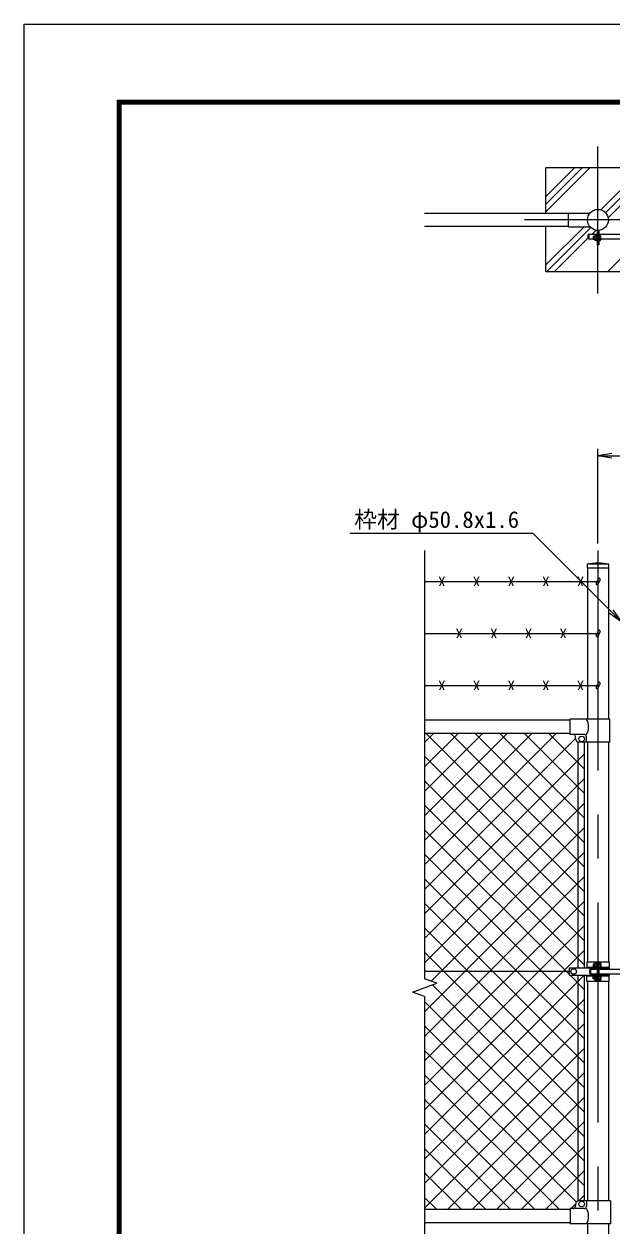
# Model space of a CAD drawing. Units: millimetres, scale not verified. Extents: x -4200 to 4200, y -2970 to 2970.
# Drawn here: x -4200 to -2504, y -498 to 2970 of the extents above; entities that cross this region are included whole.
import ezdxf
from ezdxf.enums import TextEntityAlignment as Align

# ---------------------------------------------------------------- set-up
doc = ezdxf.new("R2010")
doc.units = ezdxf.units.MM
doc.header["$LTSCALE"] = 20
doc.linetypes.add('USER1', pattern=[50.8, 31.75, -6.35, 6.35, -6.35])
for name, color, linetype, lineweight in [('0-2_D-BMK', 2, 'USER1', 13), ('0-3_D-STR1', 1, 'Continuous', 18), ('0-5_D-DCR-HCH', 7, 'Continuous', 9), ('0-6_D-STR3', 3, 'Continuous', 13), ('0-7_0', 7, 'Continuous', 9), ('0-8_D-STR-DIM', 7, 'Continuous', 9), ('0-9_D-STR2', 7, 'Continuous', 9), ('0-A_D-STR-TXT', 7, 'Continuous', 9), ('0-B_D-TTL', 7, 'Continuous', 9)]:
    doc.layers.add(name, color=color, linetype=linetype, lineweight=lineweight)
doc.styles.add('ＭＳ ゴシック', font='')
doc.styles.get('ＭＳ ゴシック').set_extended_font_data('MS Gothic')

# ---------------------------------------------------------------- blocks, each defined once
blk = doc.blocks.new('_Open')
at = {"layer": '0-7_0'}
blk.add_line((-20, 3.33), (0, 0), dxfattribs=at)
blk.add_lwpolyline([(-20, -3.33), (0, 0), (-20, 0)], dxfattribs=at)
blk = doc.blocks.new('MLeader7')
at = {"layer": '0-8_D-STR-DIM'}
blk.add_line((-2501.78, 1280.15), (-2478.21, 1247.16), dxfattribs=at)
for points in [[(-2506.49, 1275.44), (-2731.16, 1500.11), (-3253.23, 1500.11), (-3260.43, 1500.11)], [(-2511.21, 1270.73), (-2478.21, 1247.16), (-2506.49, 1275.44)]]:
    blk.add_lwpolyline(points, dxfattribs=at)

msp = doc.modelspace()

# ---------------------------------------------------------------- linework, layer by layer
at = {"layer": '0-2_D-BMK'}
for p, q in [((-2544.32, 2192.72), (-2544.32, 2616.99)), ((-2332.19, 2404.85), (-2756.45, 2404.85)), ((-2544.32, 1451.52), (-2544.32, -868.63))]:
    msp.add_line(p, q, dxfattribs=at)
at = {"layer": '0-3_D-STR1'}
for p, q in [((-2629.32, 2423.85), (-3044.32, 2423.85)), ((-2629.32, 2385.85), (-3044.32, 2385.85)), ((-2512.87, 1411.37), (-2575.77, 1411.37)), ((-2575.77, 1411.37), (-2575.77, 1400.37)), ((-2512.87, 1400.37), (-2575.77, 1400.37)), ((-2574.57, 1400.37), (-2574.57, 964.37)), ((-2514.07, 1400.37), (-2514.07, 964.37)), ((-2512.87, 1400.37), (-2512.87, 1411.37)), ((-2624.32, 961.37), (-3044.32, 961.37)), ((-2624.32, 923.37), (-3044.32, 923.37)), ((-2602.82, 899), (-2602.82, 246.87)), ((-2583.82, 898.37), (-2583.82, 246.87)), ((-2574.57, 898.37), (-2574.57, 263.87)), ((-2514.07, 898.37), (-2514.07, 263.87)), ((-2574.57, 248.87), (-2574.57, 246.87)), ((-2514.07, 248.87), (-2514.07, 246.87)), ((-2602.82, 225.87), (-2602.82, -426.27)), ((-2583.82, 225.87), (-2583.82, -425.63)), ((-2574.57, 225.87), (-2574.57, 223.87)), ((-2574.57, 208.87), (-2574.57, -425.63)), ((-2514.07, 225.87), (-2514.07, 223.87)), ((-2514.07, 208.87), (-2514.07, -425.63)), ((-2624.32, -450.63), (-3044.32, -450.63)), ((-2624.32, -488.63), (-3044.32, -488.63)), ((-2574.57, -491.63), (-2574.57, -838.63)), ((-2514.07, -491.63), (-2514.07, -838.63))]:
    msp.add_line(p, q, dxfattribs=at)
msp.add_circle((-2544.32, 2404.85), 30.25, dxfattribs=at)
msp.add_arc((-2544.32, 1248.02), 166.35, 79.10214, 100.89786, dxfattribs=at)
at = {"layer": '0-5_D-DCR-HCH'}
for p, q in [((-2694.32, 2428.63), (-2568.1, 2554.85)), ((-2694.32, 2450.73), (-2590.2, 2554.85)), ((-2694.32, 2472.83), (-2612.3, 2554.85)), ((-2534.65, 2434.68), (-2414.47, 2554.85)), ((-2521.2, 2426.03), (-2394.32, 2552.91)), ((-2513.68, 2411.46), (-2394.32, 2530.81)), ((-2694.32, 2275), (-2584.17, 2385.15)), ((-2692.37, 2254.85), (-2564.72, 2382.51)), ((-2561.48, 2363.65), (-2550.92, 2374.21)), ((-2670.28, 2254.85), (-2573.19, 2351.94)), ((-2516.65, 2254.85), (-2420.85, 2350.65))]:
    msp.add_line(p, q, dxfattribs=at)
at = {"layer": '0-6_D-STR3'}
for p, q in [((-2629.32, 2385.15), (-2567.28, 2385.15)), ((-2573.72, 2360.65), (-2573.72, 2353.65)), ((-2570.72, 2363.65), (-2546.67, 2363.65)), ((-2570.72, 2363.65), (-2570.72, 2350.65)), ((-2553.77, 2358.55), (-2553.77, 2346.95)), ((-2548.27, 2360.23), (-2553.17, 2360.23)), ((-2548.27, 2361.23), (-2548.27, 2344.23)), ((-2546.67, 2361.23), (-2548.27, 2361.23)), ((-2546.67, 2373.59), (-2546.67, 2332.73)), ((-2544.37, 2373.5), (-2544.37, 2332.73)), ((-2542.07, 2373.58), (-2542.07, 2332.73)), ((-2542.07, 2363.65), (-2413.72, 2363.65)), ((-2542.07, 2361.63), (-2542.07, 2343.83)), ((-2542.07, 2360.23), (-2537.17, 2360.23)), ((-2536.57, 2358.55), (-2536.57, 2346.95)), ((-2570.72, 2350.65), (-2558.07, 2350.65)), ((-2558.07, 2356.05), (-2557.39, 2356.73)), ((-2558.07, 2356.05), (-2558.07, 2349.4)), ((-2553.77, 2356.05), (-2558.07, 2356.05)), ((-2553.77, 2349.4), (-2558.07, 2349.4)), ((-2558.07, 2349.4), (-2557.39, 2348.73)), ((-2553.77, 2356.73), (-2557.39, 2356.73)), ((-2557.39, 2356.73), (-2557.39, 2348.73)), ((-2553.77, 2348.73), (-2557.39, 2348.73)), ((-2548.27, 2356.73), (-2553.17, 2356.73)), ((-2548.27, 2348.73), (-2553.17, 2348.73)), ((-2548.27, 2345.23), (-2553.17, 2345.23)), ((-2546.67, 2344.23), (-2548.27, 2344.23)), ((-2542.07, 2332.73), (-2546.67, 2332.73)), ((-2542.07, 2356.73), (-2537.17, 2356.73)), ((-2542.07, 2348.73), (-2537.17, 2348.73)), ((-2542.07, 2345.23), (-2537.17, 2345.23)), ((-2536.57, 2350.65), (-2413.72, 2350.65)), ((-3044.32, 1361.37), (-2547.63, 1361.37)), ((-2987.61, 1374.78), (-3001.03, 1347.95)), ((-2987.61, 1347.95), (-3001.03, 1374.78)), ((-2887.61, 1374.78), (-2901.03, 1347.95)), ((-2887.61, 1347.95), (-2901.03, 1374.78)), ((-2787.61, 1374.78), (-2801.03, 1347.95)), ((-2787.61, 1347.95), (-2801.03, 1374.78)), ((-2687.61, 1374.78), (-2701.03, 1347.95)), ((-2687.61, 1347.95), (-2701.03, 1374.78)), ((-2587.61, 1374.78), (-2601.03, 1347.95)), ((-2587.61, 1347.95), (-2601.03, 1374.78)), ((-2543.89, 1369.4), (-2549.84, 1356.64)), ((-2538.45, 1366.86), (-2544.4, 1354.1)), ((-2937.61, 1224.78), (-2951.03, 1197.95)), ((-2937.61, 1197.95), (-2951.03, 1224.78)), ((-2837.61, 1224.78), (-2851.03, 1197.95)), ((-2837.61, 1197.95), (-2851.03, 1224.78)), ((-2737.61, 1224.78), (-2751.03, 1197.95)), ((-2737.61, 1197.95), (-2751.03, 1224.78)), ((-2637.61, 1224.78), (-2651.03, 1197.95)), ((-2637.61, 1197.95), (-2651.03, 1224.78)), ((-2543.89, 1219.4), (-2549.84, 1206.64)), ((-2538.45, 1216.86), (-2544.4, 1204.1)), ((-3044.32, 1211.37), (-2547.63, 1211.37)), ((-3044.32, 1061.37), (-2547.63, 1061.37)), ((-2987.61, 1074.78), (-3001.03, 1047.95)), ((-2987.61, 1047.95), (-3001.03, 1074.78)), ((-2887.61, 1074.78), (-2901.03, 1047.95)), ((-2887.61, 1047.95), (-2901.03, 1074.78)), ((-2787.61, 1074.78), (-2801.03, 1047.95)), ((-2787.61, 1047.95), (-2801.03, 1074.78)), ((-2687.61, 1074.78), (-2701.03, 1047.95)), ((-2687.61, 1047.95), (-2701.03, 1074.78)), ((-2587.61, 1074.78), (-2601.03, 1047.95)), ((-2587.61, 1047.95), (-2601.03, 1074.78)), ((-2543.89, 1069.4), (-2549.84, 1056.64)), ((-2538.45, 1066.86), (-2544.4, 1054.1)), ((-2509.62, 964.37), (-2624.32, 964.37)), ((-2624.32, 920.37), (-2624.32, 964.37)), ((-2509.62, 898.37), (-2509.62, 964.37)), ((-2584.72, 920.37), (-2624.32, 920.37)), ((-2609.32, 908.37), (-2609.32, 913.37)), ((-2577.72, 898.37), (-2577.72, 913.37)), ((-2509.62, 898.37), (-2599.32, 898.37)), ((-2626.32, 225.87), (-2626.32, 246.87)), ((-2626.32, 246.87), (-2553.43, 246.87)), ((-2576.87, 263.87), (-2511.77, 263.87)), ((-2576.87, 263.87), (-2576.87, 248.87)), ((-2576.87, 248.87), (-2553.72, 248.87)), ((-2565.92, 242.87), (-2546.62, 242.87)), ((-2565.92, 242.87), (-2565.92, 229.87)), ((-2558.02, 257.19), (-2557.34, 257.87)), ((-2558.02, 257.19), (-2558.02, 250.54)), ((-2553.72, 257.19), (-2558.02, 257.19)), ((-2558.02, 250.54), (-2557.34, 249.87)), ((-2553.72, 250.54), (-2558.02, 250.54)), ((-2553.72, 257.87), (-2557.34, 257.87)), ((-2557.34, 257.87), (-2557.34, 249.87)), ((-2553.72, 249.87), (-2557.34, 249.87)), ((-2553.72, 259.69), (-2553.72, 248.09)), ((-2548.22, 261.37), (-2553.12, 261.37)), ((-2548.22, 257.87), (-2553.12, 257.87)), ((-2548.22, 249.87), (-2553.12, 249.87)), ((-2548.22, 246.37), (-2553.12, 246.37)), ((-2546.62, 262.37), (-2548.22, 262.37)), ((-2548.22, 262.37), (-2548.22, 245.37)), ((-2546.62, 245.37), (-2548.22, 245.37)), ((-2546.62, 263.87), (-2546.62, 208.87)), ((-2544.32, 263.87), (-2544.32, 208.87)), ((-2542.02, 263.87), (-2542.02, 208.87)), ((-2542.02, 262.77), (-2542.02, 244.97)), ((-2542.02, 261.37), (-2537.12, 261.37)), ((-2542.02, 257.87), (-2537.12, 257.87)), ((-2542.02, 249.87), (-2537.12, 249.87)), ((-2542.02, 246.37), (-2537.12, 246.37)), ((-2542.02, 242.87), (-2413.67, 242.87)), ((-2536.81, 246.87), (-2511.52, 246.87)), ((-2536.52, 259.69), (-2536.52, 248.09)), ((-2536.52, 248.87), (-2511.77, 248.87)), ((-2511.77, 263.87), (-2511.77, 248.87)), ((-2511.52, 242.87), (-2511.52, 246.87)), ((-2626.32, 236.37), (-3044.32, 236.37)), ((-2626.32, 225.87), (-2553.43, 225.87)), ((-2576.87, 223.87), (-2553.72, 223.87)), ((-2576.87, 208.87), (-2576.87, 223.87)), ((-2576.87, 208.87), (-2511.77, 208.87)), ((-2568.92, 239.87), (-2568.92, 232.87)), ((-2565.92, 229.87), (-2546.62, 229.87)), ((-2558.02, 222.19), (-2557.34, 222.87)), ((-2553.72, 222.19), (-2558.02, 222.19)), ((-2558.02, 215.54), (-2558.02, 222.19)), ((-2553.72, 215.54), (-2558.02, 215.54)), ((-2558.02, 215.54), (-2557.34, 214.87)), ((-2557.34, 214.87), (-2557.34, 222.87)), ((-2553.72, 222.87), (-2557.34, 222.87)), ((-2553.72, 214.87), (-2557.34, 214.87)), ((-2553.72, 213.05), (-2553.72, 224.65)), ((-2548.22, 226.37), (-2553.12, 226.37)), ((-2548.22, 222.87), (-2553.12, 222.87)), ((-2548.22, 214.87), (-2553.12, 214.87)), ((-2548.22, 211.37), (-2553.12, 211.37)), ((-2548.22, 210.37), (-2548.22, 227.37)), ((-2546.62, 227.37), (-2548.22, 227.37)), ((-2546.62, 210.37), (-2548.22, 210.37)), ((-2542.02, 229.87), (-2413.67, 229.87)), ((-2542.02, 226.37), (-2537.12, 226.37)), ((-2542.02, 222.87), (-2537.12, 222.87)), ((-2542.02, 214.87), (-2537.12, 214.87)), ((-2542.02, 211.37), (-2537.12, 211.37)), ((-2536.81, 225.87), (-2511.52, 225.87)), ((-2536.62, 223.87), (-2511.77, 223.87)), ((-2536.52, 224.69), (-2536.52, 213.09)), ((-2511.77, 208.87), (-2511.77, 223.87)), ((-2511.52, 225.87), (-2511.52, 229.87)), ((-2584.72, -447.63), (-2624.32, -447.63)), ((-2624.32, -447.63), (-2624.32, -491.63)), ((-2609.32, -435.63), (-2609.32, -440.63)), ((-2508.62, -425.63), (-2599.32, -425.63)), ((-2577.72, -425.63), (-2577.72, -440.63)), ((-2508.62, -425.63), (-2508.62, -491.63)), ((-2508.62, -491.63), (-2624.32, -491.63))]:
    msp.add_line(p, q, dxfattribs=at)
msp.add_lwpolyline([(-2629.32, 2385.15), (-2629.32, 2424.55), (-2567.28, 2424.55)], dxfattribs=at)
for centre in [(-2591.32, 907.37), (-2614.32, 236.37), (-2591.32, -434.63)]:
    msp.add_circle(centre, 8, dxfattribs=at)
for centre, radius, start, end in [((-2570.72, 2360.65), 3, 90, 180), ((-2550.92, 2358.48), 2.85, 142.09851, 217.90149), ((-2539.42, 2358.48), 2.85, 322.09851, 37.90149), ((-2570.72, 2353.65), 3, 180, 270), ((-2540.14, 2352.73), 13.63, 162.93847, 197.06153), ((-2550.92, 2346.98), 2.85, 142.14171, 217.85829), ((-2550.21, 2352.73), 13.63, 342.93847, 17.06153), ((-2539.42, 2346.98), 2.85, 322.14171, 37.85829), ((-2547.12, 1355.37), 3, 154.99707, 334.99524), ((-2541.17, 1368.13), 3, 334.99524, 154.99707), ((-2541.17, 1218.13), 3, 334.99524, 154.99707), ((-2547.12, 1205.37), 3, 154.99707, 334.99524), ((-2547.12, 1055.37), 3, 154.99707, 334.99524), ((-2541.17, 1068.13), 3, 334.99524, 154.99707), ((-2611.94, 942.37), 40.68, 327.25964, 32.74036), ((-2616.32, 913.37), 7, 0, 90), ((-2599.32, 908.37), 10, 180, 270), ((-2584.72, 913.37), 7, 0, 90), ((-2565.92, 239.87), 3, 90, 180), ((-2550.87, 259.62), 2.85, 142.09851, 217.90149), ((-2540.09, 253.87), 13.63, 162.93847, 197.06153), ((-2550.87, 248.12), 2.85, 142.14171, 217.85829), ((-2550.16, 253.87), 13.63, 342.93847, 17.06153), ((-2539.37, 259.62), 2.85, 322.09851, 37.90149), ((-2539.37, 248.12), 2.85, 322.14171, 37.85829), ((-2565.92, 232.87), 3, 180, 270), ((-2550.87, 224.62), 2.85, 142.14171, 217.85829), ((-2540.09, 218.87), 13.63, 162.93847, 197.06153), ((-2550.87, 213.12), 2.85, 142.09851, 217.90149), ((-2550.16, 218.87), 13.63, 342.93847, 17.06153), ((-2539.37, 224.62), 2.85, 322.09851, 37.90149), ((-2539.37, 213.12), 2.85, 322.14171, 37.85829), ((-2616.32, -440.63), 7, 270, 0), ((-2599.32, -435.63), 10, 90, 180), ((-2584.72, -440.63), 7, 270, 0), ((-2611.94, -469.63), 40.68, 327.25964, 32.74036)]:
    msp.add_arc(centre, radius, start, end, dxfattribs=at)
at = {"layer": '0-7_0'}
for p in [(-2694.32, 2423.85), (-2394.32, 2554.85)]:
    msp.add_line(p, (-2694.32, 2554.85), dxfattribs=at)
msp.add_lwpolyline([(-2394.32, 2254.85), (-2694.32, 2254.85), (-2694.32, 2385.85)], dxfattribs=at)
at = {"layer": '0-8_D-STR-DIM'}
for p, q in [((-2544.32, 1471.52), (-2544.32, 1744.03)), ((-2504.32, 1724.03), (-1584.32, 1724.03)), ((-3044.32, 1451.52), (-3044.32, 215.59)), ((-3009.08, 202.77), (-3044.32, 215.59)), ((-3079.56, 177.12), (-3009.08, 202.77)), ((-3044.32, 164.29), (-3079.56, 177.12)), ((-3044.32, 164.29), (-3044.32, -645.94))]:
    msp.add_line(p, q, dxfattribs=at)
at = {"layer": '0-9_D-STR2'}
for p, q in [((-3044.32, 543.91), (-2664.87, 923.37)), ((-3044.32, 614.62), (-2735.58, 923.37)), ((-3044.32, 685.34), (-2806.29, 923.37)), ((-3044.32, 756.05), (-2877, 923.37)), ((-3044.32, 826.76), (-2947.71, 923.37)), ((-3044.32, 897.47), (-3018.42, 923.37)), ((-3044.32, 473.2), (-2609.32, 908.2)), ((-2583.82, 467.64), (-3039.55, 923.37)), ((-2583.82, 538.35), (-2968.84, 923.37)), ((-2583.82, 609.06), (-2898.13, 923.37)), ((-2583.82, 679.77), (-2827.42, 923.37)), ((-2583.82, 750.48), (-2756.71, 923.37)), ((-2583.82, 821.19), (-2686, 923.37)), ((-3044.32, 402.49), (-2583.82, 862.99)), ((-2583.82, 396.93), (-3044.32, 857.43)), ((-3044.32, 331.78), (-2583.82, 792.28)), ((-2583.82, 326.21), (-3044.32, 786.71)), ((-3044.32, 261.07), (-2583.82, 721.57)), ((-2583.82, 255.5), (-3044.32, 716)), ((-2626.32, 227.29), (-3044.32, 645.29)), ((-3025.82, 208.86), (-2583.82, 650.86)), ((-3044.32, 119.65), (-2583.82, 580.15)), ((-2583.82, 114.08), (-3044.32, 574.58)), ((-2583.82, 43.37), (-3044.32, 503.87)), ((-3043.89, 49.37), (-2583.82, 509.44)), ((-3044.32, -21.77), (-2583.82, 438.73)), ((-2583.82, -27.34), (-3044.32, 433.16)), ((-3044.32, -92.48), (-2583.82, 368.02)), ((-2583.82, -98.05), (-3044.32, 362.45)), ((-3044.32, -163.19), (-2583.82, 297.31)), ((-2583.82, -168.76), (-3044.32, 291.74)), ((-3044.32, -233.9), (-2584.35, 226.07)), ((-2583.82, 184.79), (-2624.9, 225.87)), ((-2583.82, -239.47), (-3021.53, 198.24)), ((-3044.32, -304.61), (-2583.82, 155.89)), ((-2583.82, -310.18), (-3044.32, 150.32)), ((-3044.32, -375.32), (-2583.82, 85.18)), ((-2583.82, -380.89), (-3044.32, 79.61)), ((-3044.32, -446.04), (-2583.82, 14.46)), ((-2606.62, -428.8), (-3044.32, 8.9)), ((-2655.5, -450.63), (-3044.32, -61.81)), ((-2978.21, -450.63), (-2583.82, -56.25)), ((-2726.21, -450.63), (-3044.32, -132.52)), ((-2907.5, -450.63), (-2583.82, -126.96)), ((-2796.92, -450.63), (-3044.32, -203.23)), ((-2836.79, -450.63), (-2583.82, -197.67)), ((-2867.63, -450.63), (-3044.32, -273.95)), ((-2766.08, -450.63), (-2583.82, -268.38)), ((-2938.35, -450.63), (-3044.32, -344.66)), ((-2695.37, -450.63), (-2583.82, -339.09)), ((-3009.06, -450.63), (-3044.32, -415.37)), ((-2599.66, -425.64), (-2583.82, -409.8)), ((-2621.65, -447.63), (-2609.32, -435.29))]:
    msp.add_line(p, q, dxfattribs=at)
at = {"layer": '0-B_D-TTL', "color": 2, "lineweight": 18}
msp.add_lwpolyline([(-4200, 2970), (4200, 2970), (4200, -2970), (-4200, -2970)], close=True, dxfattribs=at)
at = {"layer": '0-B_D-TTL'}
for points in [[(-3930, 2750), (3930, 2750), (3930, -2750), (-3930, -2750)], [(-3927.5, 2747.5), (3927.5, 2747.5), (3927.5, -2747.5), (-3927.5, -2747.5)], [(-3925, 2745), (3925, 2745), (3925, -2745), (-3925, -2745)], [(-3922.5, 2742.5), (3922.5, 2742.5), (3922.5, -2742.5), (-3922.5, -2742.5)], [(-3920, 2740), (3920, 2740), (3920, -2740), (-3920, -2740)]]:
    msp.add_lwpolyline(points, close=True, dxfattribs=at)

# ---------------------------------------------------------------- block references
at = {"layer": '0-8_D-STR-DIM', "xscale": 2, "yscale": 2, "rotation": 180}
msp.add_blockref('_Open', (-2544.32, 1724.03), dxfattribs=at)
at = {"layer": '0-8_D-STR-DIM'}
msp.add_blockref('MLeader7', (0, 0), dxfattribs=at)

# ---------------------------------------------------------------- texts
at = {"layer": '0-A_D-STR-TXT', "style": 'ＭＳ ゴシック'}
msp.add_text('枠材 φ50.8x1.6', height=48.09, dxfattribs=at).set_placement((-3247.29, 1501.88), align=Align.BOTTOM_LEFT)

doc.saveas('drawing.dxf')
